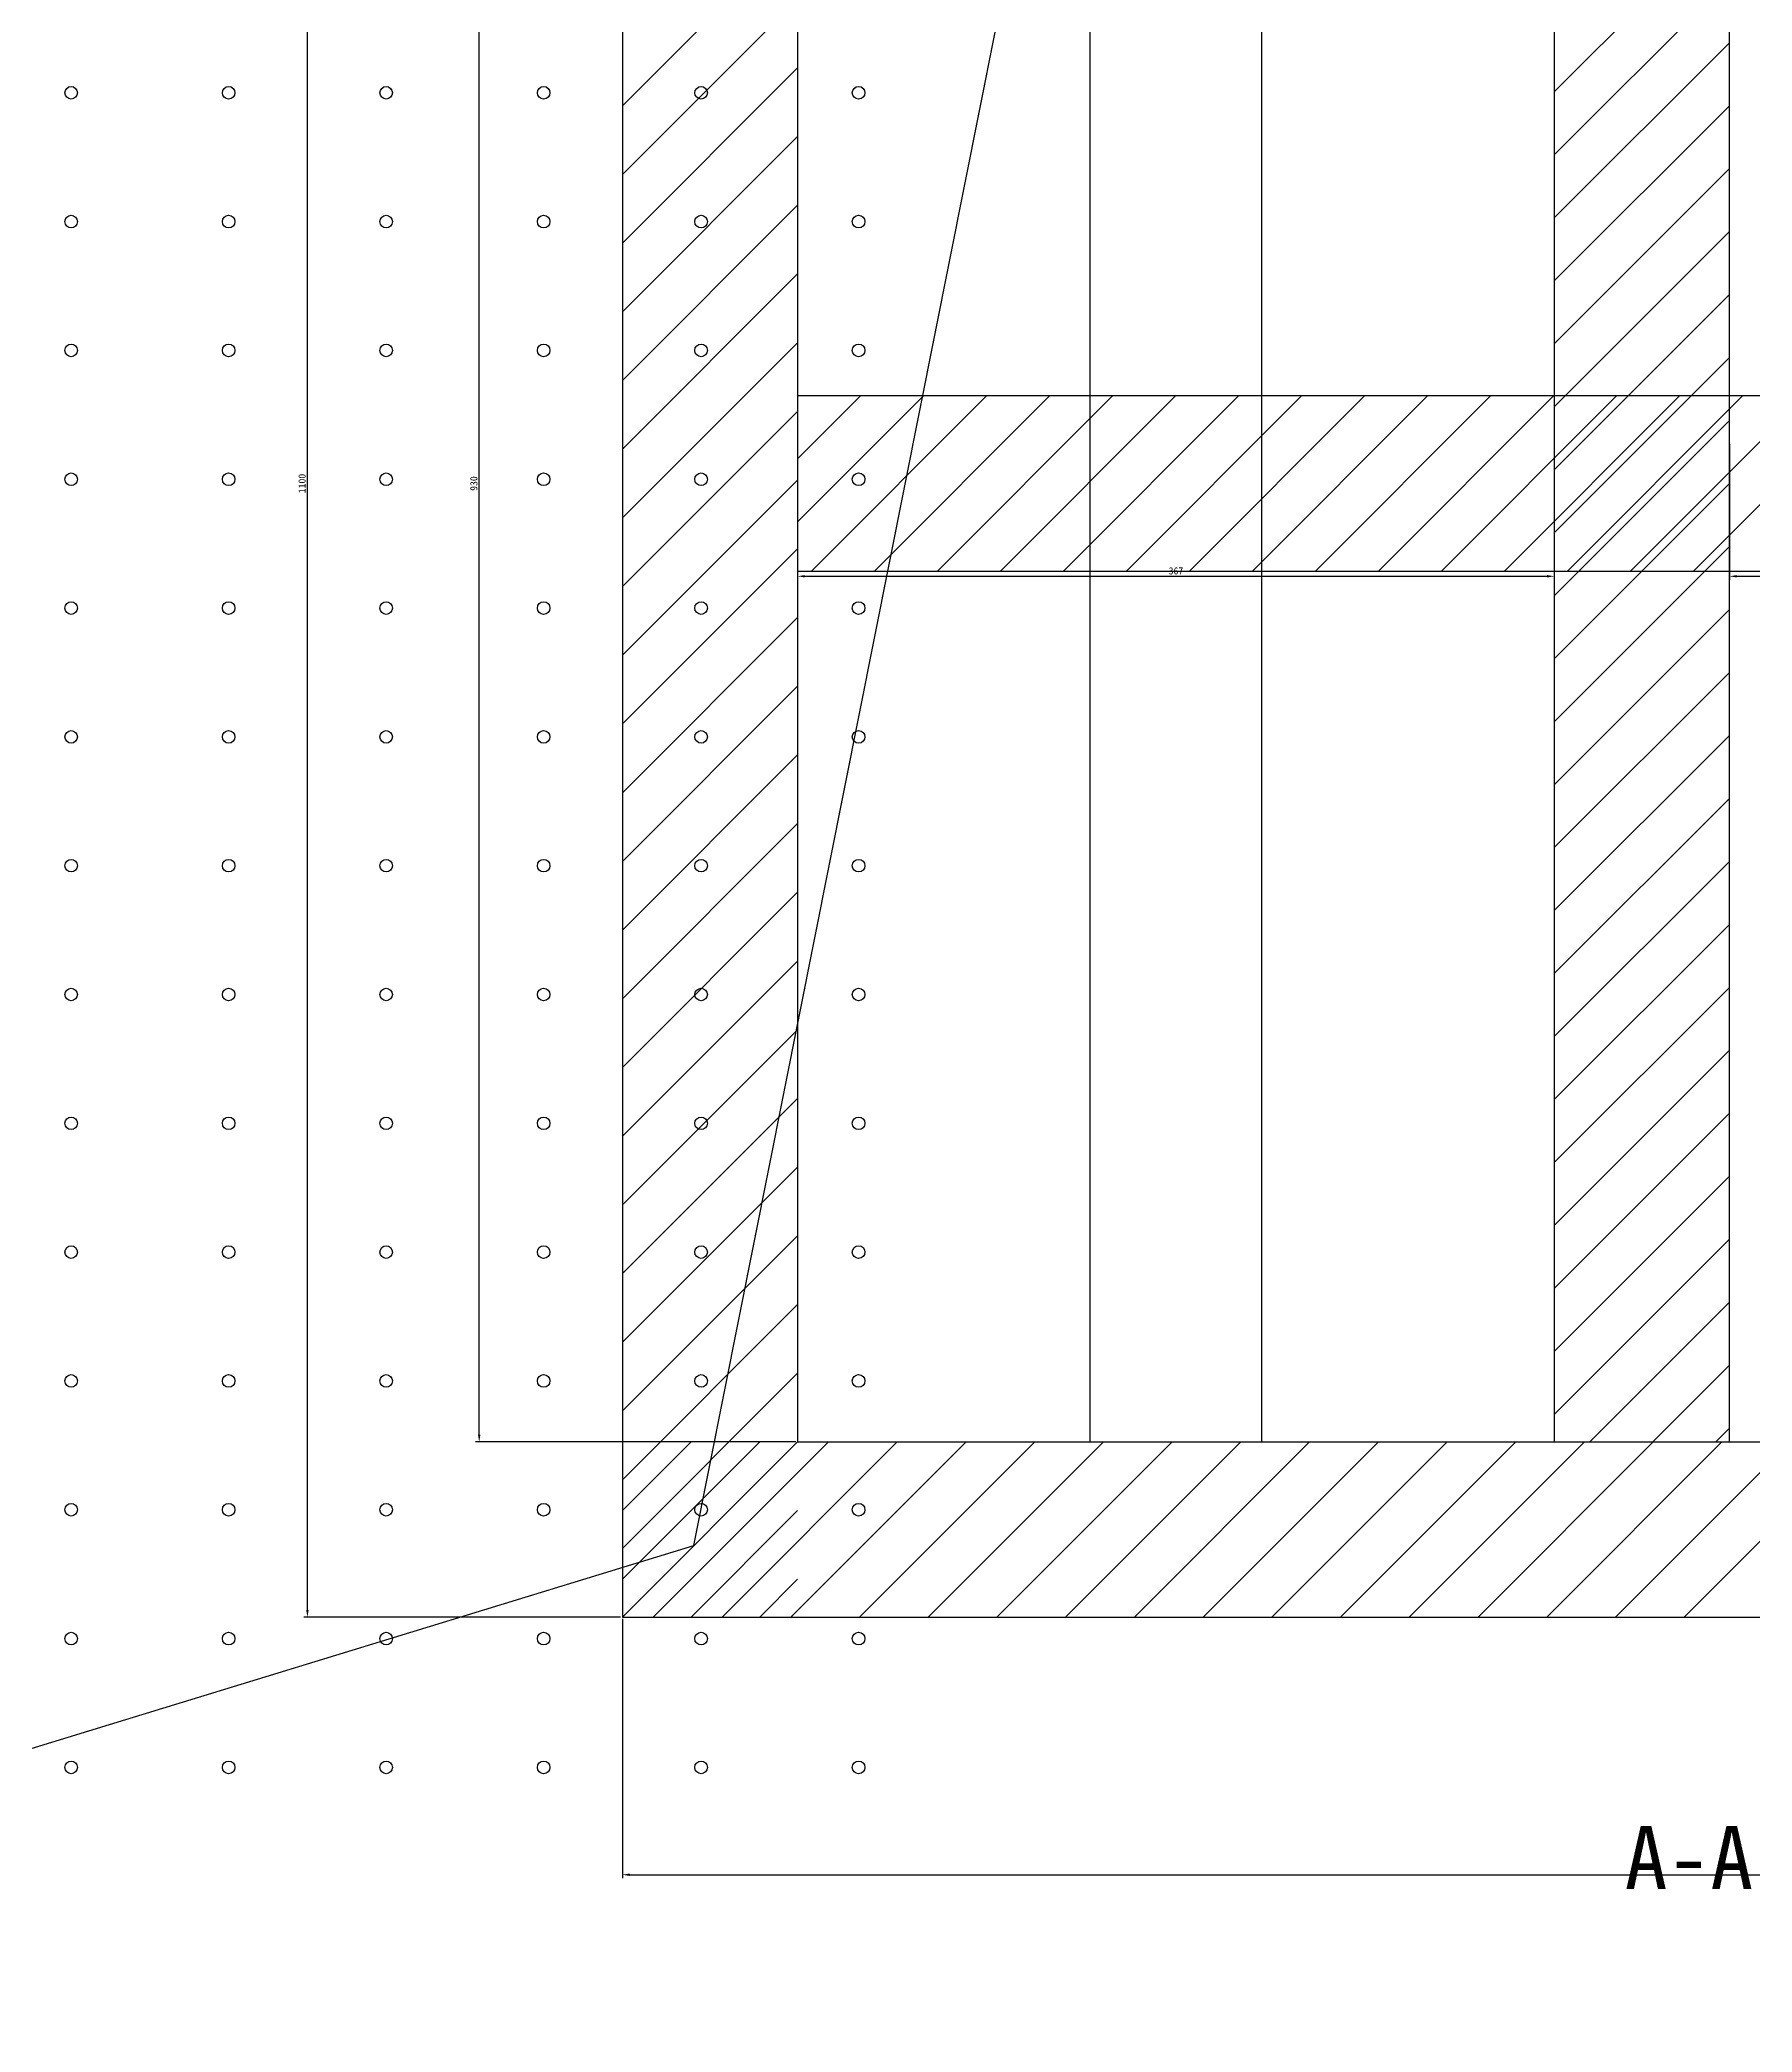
# Model space of a CAD drawing. Header units: metres. Extents: x 25 to 3026, y -95 to 1779.
# Drawn here: x 1927 to 2525, y 120 to 816 of the extents above; entities that cross this region are included whole.
import ezdxf

# ---------------------------------------------------------------- set-up
doc = ezdxf.new("R2010")
doc.units = ezdxf.units.M
for name, color, linetype in [('BACKFILL', 8, 'Continuous'), ('CAISSON', 7, 'Continuous'), ('CENTER', 8, 'Continuous'), ('DIM', 2, 'Continuous'), ('HATCH', 8, 'Continuous'), ('TEXT', 7, 'Continuous')]:
    doc.layers.add(name, color=color, linetype=linetype)
doc.styles.add('CN-SIMSUN', font='SimSun.ttf')
doc.dimstyles.new('ISO-25', dxfattribs={"dimtxt": 2.5, "dimasz": 2.5, "dimexe": 1.25, "dimexo": 0.625, "dimtad": 1, "dimdsep": 46, "dimtxsty": 'Standard', "dimcen": 2.5, "dimadec": 0, "dimazin": 0, "dimtfac": 1, "dimtmove": 0, "dimatfit": 3, "dimfxl": 1, "dimarcsym": 0})

# ---------------------------------------------------------------- blocks, each defined once
blk = doc.blocks.new('*D13')
at = {"layer": 'Defpoints', "color": 0, "transparency": 16777216}
for p in [(2130, 265), (3026.4, 265), (3026.4, 175)]:
    blk.add_point(p, dxfattribs=at)
at = {"layer": 'DIM', "color": 0, "lineweight": -2, "transparency": 16777216}
for p, q in [((2130, 264.38), (2130, 173.75)), ((3026.4, 264.38), (3026.4, 173.75)), ((2132.5, 175), (3023.9, 175))]:
    blk.add_line(p, q, dxfattribs=at)
at = {"layer": 'DIM', "color": 0, "transparency": 16777216}
for points in [[(2132.5, 175.42), (2132.5, 174.58), (2130, 175)], [(3023.9, 175.42), (3023.9, 174.58), (3026.4, 175)]]:
    blk.add_solid(points, dxfattribs=at)
at = {"layer": 'DIM', "color": 0, "transparency": 16777216, "insert": (2578.2, 176.88), "char_height": 2.5, "attachment_point": 5}
blk.add_mtext('1245', dxfattribs=at)
blk = doc.blocks.new('*D14')
at = {"layer": 'Defpoints', "color": 0, "transparency": 16777216}
for p in [(2020, 1057), (2130, 1057), (2130, 265)]:
    blk.add_point(p, dxfattribs=at)
at = {"layer": 'DIM', "color": 0, "lineweight": -2, "transparency": 16777216}
for p, q in [((2129.38, 1057), (2018.75, 1057)), ((2020, 267.5), (2020, 1054.5)), ((2129.38, 265), (2018.75, 265))]:
    blk.add_line(p, q, dxfattribs=at)
at = {"layer": 'DIM', "color": 0, "transparency": 16777216}
for points in [[(2019.58, 1054.5), (2020.42, 1054.5), (2020, 1057)], [(2019.58, 267.5), (2020.42, 267.5), (2020, 265)]]:
    blk.add_solid(points, dxfattribs=at)
at = {"layer": 'DIM', "color": 0, "transparency": 16777216, "insert": (2018.13, 661), "char_height": 2.5, "attachment_point": 5, "rotation": 90}
blk.add_mtext('1100', dxfattribs=at)
blk = doc.blocks.new('*D15')
at = {"layer": 'Defpoints', "color": 0, "transparency": 16777216}
for p in [(2080, 995.8), (2191.2, 995.8), (2191.2, 326.2)]:
    blk.add_point(p, dxfattribs=at)
at = {"layer": 'DIM', "color": 0, "lineweight": -2, "transparency": 16777216}
for p, q in [((2190.58, 995.8), (2078.75, 995.8)), ((2080, 328.7), (2080, 993.3)), ((2190.58, 326.2), (2078.75, 326.2))]:
    blk.add_line(p, q, dxfattribs=at)
at = {"layer": 'DIM', "color": 0, "transparency": 16777216}
for points in [[(2079.58, 993.3), (2080.42, 993.3), (2080, 995.8)], [(2079.58, 328.7), (2080.42, 328.7), (2080, 326.2)]]:
    blk.add_solid(points, dxfattribs=at)
at = {"layer": 'DIM', "color": 0, "transparency": 16777216, "insert": (2078.13, 661), "char_height": 2.5, "attachment_point": 5, "rotation": 90}
blk.add_mtext('930', dxfattribs=at)
blk = doc.blocks.new('*D16')
at = {"layer": 'Defpoints', "color": 0, "transparency": 16777216}
for p in [(2191.2, 675.4), (2455.44, 675.4), (2455.44, 628.6)]:
    blk.add_point(p, dxfattribs=at)
at = {"layer": 'DIM', "color": 0, "lineweight": -2, "transparency": 16777216}
for p, q in [((2191.2, 674.77), (2191.2, 627.35)), ((2455.44, 674.77), (2455.44, 627.35)), ((2193.7, 628.6), (2452.94, 628.6))]:
    blk.add_line(p, q, dxfattribs=at)
at = {"layer": 'DIM', "color": 0, "transparency": 16777216}
for points in [[(2193.7, 629.02), (2193.7, 628.18), (2191.2, 628.6)], [(2452.94, 629.02), (2452.94, 628.18), (2455.44, 628.6)]]:
    blk.add_solid(points, dxfattribs=at)
at = {"layer": 'DIM', "color": 0, "transparency": 16777216, "insert": (2323.32, 630.47), "char_height": 2.5, "attachment_point": 5}
blk.add_mtext('367', dxfattribs=at)
blk = doc.blocks.new('*D17')
at = {"layer": 'Defpoints', "color": 0, "transparency": 16777216}
for p in [(2516.64, 675.4), (2824.44, 675.4), (2824.44, 628.6)]:
    blk.add_point(p, dxfattribs=at)
at = {"layer": 'DIM', "color": 0, "lineweight": -2, "transparency": 16777216}
for p, q in [((2516.64, 674.77), (2516.64, 627.35)), ((2824.44, 674.77), (2824.44, 627.35)), ((2519.14, 628.6), (2821.94, 628.6))]:
    blk.add_line(p, q, dxfattribs=at)
at = {"layer": 'DIM', "color": 0, "transparency": 16777216}
for points in [[(2519.14, 629.02), (2519.14, 628.18), (2516.64, 628.6)], [(2821.94, 629.02), (2821.94, 628.18), (2824.44, 628.6)]]:
    blk.add_solid(points, dxfattribs=at)
at = {"layer": 'DIM', "color": 0, "transparency": 16777216, "insert": (2670.54, 630.47), "char_height": 2.5, "attachment_point": 5}
blk.add_mtext('427.5', dxfattribs=at)

msp = doc.modelspace()

# ---------------------------------------------------------------- linework, layer by layer
at = {"layer": 'BACKFILL'}
msp.add_lwpolyline([(1600, 120), (2155, 290), (2360, 1320), (1600, 1320), (1600, 120)], close=True, dxfattribs=at)
at = {"layer": 'CAISSON'}
for points in [[(2130, 265), (3026.4, 265), (3026.4, 1057), (2130, 1057), (2130, 265)], [(2191.2, 326.2), (2965.2, 326.2), (2965.2, 995.8), (2191.2, 995.8), (2191.2, 326.2)], [(2455.44, 326.2), (2516.64, 326.2), (2516.64, 995.8), (2455.44, 995.8), (2455.44, 326.2)], [(2191.2, 630.4), (2965.2, 630.4), (2965.2, 691.6), (2191.2, 691.6), (2191.2, 630.4)]]:
    msp.add_lwpolyline(points, close=True, dxfattribs=at)
at = {"layer": 'CENTER'}
for p, q in [((2293.32, 326.2), (2293.32, 995.8)), ((2353.32, 326.2), (2353.32, 995.8))]:
    msp.add_line(p, q, dxfattribs=at)
at = {"layer": 'HATCH'}
for p, q in [((2455.44, 797.8), (2516.64, 859)), ((2130, 793), (2191.2, 854.2)), ((2455.44, 775.8), (2516.64, 837)), ((2130, 769), (2191.2, 830.2)), ((2455.44, 753.8), (2516.64, 815)), ((2130, 745), (2191.2, 806.2)), ((2455.44, 731.8), (2516.64, 793)), ((2130, 721), (2191.2, 782.2)), ((2455.44, 709.8), (2516.64, 771)), ((2130, 697), (2191.2, 758.2)), ((2455.44, 687.8), (2516.64, 749)), ((2130, 673), (2191.2, 734.2)), ((2455.44, 665.8), (2516.64, 727)), ((2130, 649), (2191.2, 710.2)), ((2455.44, 643.8), (2516.64, 705)), ((2191.2, 691.6), (2191.2, 691.6)), ((2191.2, 669.6), (2213.2, 691.6)), ((2191.2, 647.6), (2235.2, 691.6)), ((2196, 630.4), (2257.2, 691.6)), ((2218, 630.4), (2279.2, 691.6)), ((2240, 630.4), (2301.2, 691.6)), ((2262, 630.4), (2323.2, 691.6)), ((2284, 630.4), (2345.2, 691.6)), ((2306, 630.4), (2367.2, 691.6)), ((2328, 630.4), (2389.2, 691.6)), ((2350, 630.4), (2411.2, 691.6)), ((2372, 630.4), (2433.2, 691.6)), ((2394, 630.4), (2455.2, 691.6)), ((2416, 630.4), (2477.2, 691.6)), ((2438, 630.4), (2499.2, 691.6)), ((2460, 630.4), (2521.2, 691.6)), ((2482, 630.4), (2543.2, 691.6)), ((2504, 630.4), (2565.2, 691.6)), ((2130, 625), (2191.2, 686.2)), ((2455.44, 621.8), (2516.64, 683)), ((2130, 601), (2191.2, 662.2)), ((2455.44, 599.8), (2516.64, 661)), ((2130, 577), (2191.2, 638.2)), ((2455.44, 577.8), (2516.64, 639)), ((2130, 553), (2191.2, 614.2)), ((2455.44, 555.8), (2516.64, 617)), ((2455.44, 533.8), (2516.64, 595)), ((2130, 529), (2191.2, 590.2)), ((2455.44, 511.8), (2516.64, 573)), ((2130, 505), (2191.2, 566.2)), ((2455.44, 489.8), (2516.64, 551)), ((2130, 481), (2191.2, 542.2)), ((2455.44, 467.8), (2516.64, 529)), ((2130, 457), (2191.2, 518.2)), ((2455.44, 445.8), (2516.64, 507)), ((2130, 433), (2191.2, 494.2)), ((2455.44, 423.8), (2516.64, 485)), ((2130, 409), (2191.2, 470.2)), ((2455.44, 401.8), (2516.64, 463)), ((2130, 385), (2191.2, 446.2)), ((2455.44, 379.8), (2516.64, 441)), ((2130, 361), (2191.2, 422.2)), ((2455.44, 357.8), (2516.64, 419)), ((2130, 337), (2191.2, 398.2)), ((2455.44, 335.8), (2516.64, 397)), ((2130, 313), (2191.2, 374.2)), ((2516.64, 375), (2467.84, 326.2)), ((2130, 289), (2191.2, 350.2)), ((2516.64, 353), (2489.84, 326.2)), ((2516.64, 331), (2511.84, 326.2)), ((2130, 302.2), (2154, 326.2)), ((2130, 278.2), (2178, 326.2)), ((2130, 265), (2191.2, 326.2)), ((2140.8, 265), (2202, 326.2)), ((2164.8, 265), (2226, 326.2)), ((2188.8, 265), (2250, 326.2)), ((2212.8, 265), (2274, 326.2)), ((2236.8, 265), (2298, 326.2)), ((2260.8, 265), (2322, 326.2)), ((2284.8, 265), (2346, 326.2)), ((2308.8, 265), (2370, 326.2)), ((2332.8, 265), (2394, 326.2)), ((2356.8, 265), (2418, 326.2)), ((2380.8, 265), (2442, 326.2)), ((2404.8, 265), (2466, 326.2)), ((2428.8, 265), (2490, 326.2)), ((2452.8, 265), (2514, 326.2)), ((2476.8, 265), (2538, 326.2)), ((2500.8, 265), (2562, 326.2)), ((2191.2, 302.2), (2154, 265)), ((2191.2, 278.2), (2178, 265))]:
    msp.add_line(p, q, dxfattribs=at)
for centre in [(1937.5, 797.5), (1992.5, 797.5), (2047.5, 797.5), (2102.5, 797.5), (2157.5, 797.5), (2212.5, 797.5), (1937.5, 752.5), (1992.5, 752.5), (2047.5, 752.5), (2102.5, 752.5), (2157.5, 752.5), (2212.5, 752.5), (1937.5, 707.5), (1992.5, 707.5), (2047.5, 707.5), (2102.5, 707.5), (2157.5, 707.5), (2212.5, 707.5), (1937.5, 662.5), (1992.5, 662.5), (2047.5, 662.5), (2102.5, 662.5), (2157.5, 662.5), (2212.5, 662.5), (1937.5, 617.5), (1992.5, 617.5), (2047.5, 617.5), (2102.5, 617.5), (2157.5, 617.5), (2212.5, 617.5), (1937.5, 572.5), (1992.5, 572.5), (2047.5, 572.5), (2102.5, 572.5), (2157.5, 572.5), (2212.5, 572.5), (1937.5, 527.5), (1992.5, 527.5), (2047.5, 527.5), (2102.5, 527.5), (2157.5, 527.5), (2212.5, 527.5), (1937.5, 482.5), (1992.5, 482.5), (2047.5, 482.5), (2102.5, 482.5), (2157.5, 482.5), (2212.5, 482.5), (1937.5, 437.5), (1992.5, 437.5), (2047.5, 437.5), (2102.5, 437.5), (2157.5, 437.5), (2212.5, 437.5), (1937.5, 392.5), (1992.5, 392.5), (2047.5, 392.5), (2102.5, 392.5), (2157.5, 392.5), (2212.5, 392.5), (1937.5, 347.5), (1992.5, 347.5), (2047.5, 347.5), (2102.5, 347.5), (2157.5, 347.5), (2212.5, 347.5), (1937.5, 302.5), (1992.5, 302.5), (2047.5, 302.5), (2102.5, 302.5), (2157.5, 302.5), (2212.5, 302.5), (1937.5, 257.5), (1992.5, 257.5), (2047.5, 257.5), (2102.5, 257.5), (2157.5, 257.5), (2212.5, 257.5), (1937.5, 212.5), (1992.5, 212.5), (2047.5, 212.5), (2102.5, 212.5), (2157.5, 212.5), (2212.5, 212.5)]:
    msp.add_circle(centre, 2.2, dxfattribs=at)

# ---------------------------------------------------------------- texts
at = {"layer": 'TEXT', "style": 'CN-SIMSUN'}
msp.add_text('A-A', height=22, dxfattribs=at).set_placement((2480, 170))

# ---------------------------------------------------------------- dimensions: what is measured, and where the dimension line sits
at = {"layer": 'DIM'}
for base, p1, p2, text, picture, middle in [((2020, 1057), (2130, 265), (2130, 1057), '1100', '*D14', (2018.125, 661)), ((2080, 995.8), (2191.2, 326.2), (2191.2, 995.8), '930', '*D15', (2078.125, 661))]:
    dim = msp.add_linear_dim(base=base, p1=p1, p2=p2, angle=90, text=text, dimstyle='ISO-25', dxfattribs=at)
    dim.commit()
    dim.dimension.update_dxf_attribs({"geometry": picture, "text_midpoint": middle})
for base, p1, p2, text, picture, middle in [((2455.44, 628.6), (2191.2, 675.4), (2455.44, 675.4), '367', '*D16', (2323.32, 630.475)), ((2824.44, 628.6), (2516.64, 675.4), (2824.44, 675.4), '427.5', '*D17', (2670.54, 630.475)), ((3026.4, 175), (2130, 265), (3026.4, 265), '1245', '*D13', (2578.2, 176.875))]:
    dim = msp.add_linear_dim(base=base, p1=p1, p2=p2, text=text, dimstyle='ISO-25', dxfattribs=at)
    dim.commit()
    dim.dimension.update_dxf_attribs({"geometry": picture, "text_midpoint": middle})

doc.saveas('drawing.dxf')
